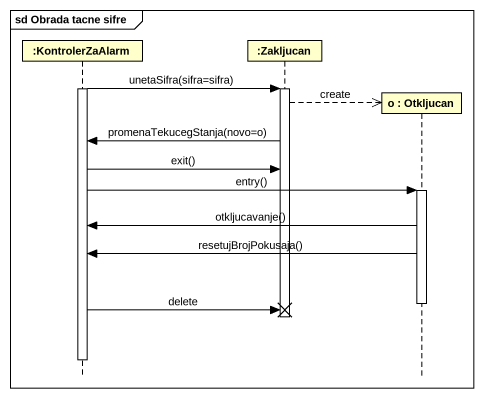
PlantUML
@startuml
mainframe sd Obrada tacne sifre
hide footbox
participant ":KontrolerZaAlarm" as KontrolerZaAlarm
participant ":Zakljucan" as Zakljucan
participant "o : Otkljucan" as o_

activate KontrolerZaAlarm
KontrolerZaAlarm -> Zakljucan : unetaSifra(sifra=sifra)
activate Zakljucan
Zakljucan -->> o_ ** : create
Zakljucan -> KontrolerZaAlarm : promenaTekucegStanja(novo=o)
KontrolerZaAlarm -> Zakljucan : exit()
KontrolerZaAlarm -> o_ : entry()
activate o_
o_ -> KontrolerZaAlarm : otkljucavanje()
o_ -> KontrolerZaAlarm : resetujBrojPokusaja()
deactivate o_
KontrolerZaAlarm -> Zakljucan !! : delete
deactivate Zakljucan
deactivate KontrolerZaAlarm
@enduml
